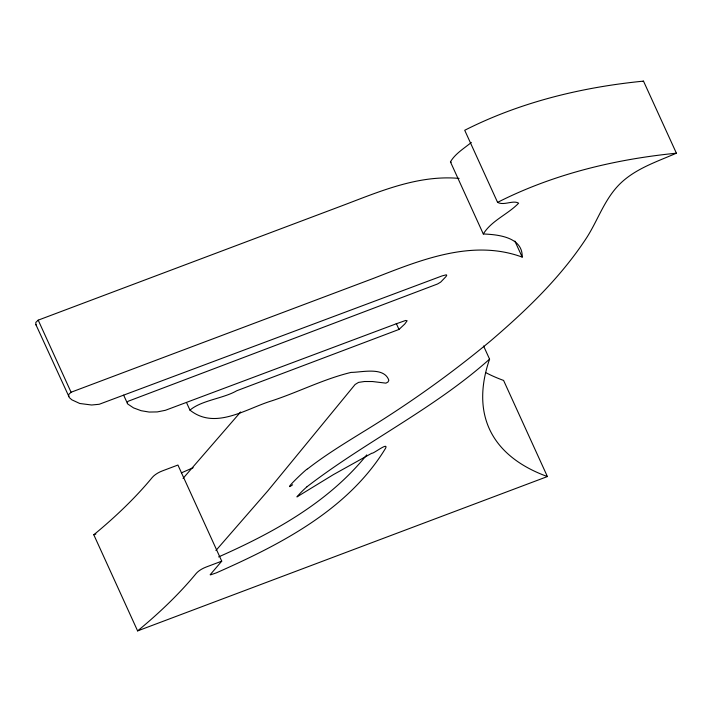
<?xml version="1.0" encoding="UTF-8"?>
<svg xmlns="http://www.w3.org/2000/svg" width="712" height="712" viewBox="0 0 712 712"><rect width="100%" height="100%" fill="white"/><g stroke="black" fill="none" stroke-linecap="round" stroke-linejoin="round"><path stroke-width="1.07" d="M215.932 550.492L267.872 490.808L355.11 384.489L358.545 382.397L364.517 381.507L372.518 381.534L385.904 383.145L387.951 382.059L388.841 380.279C384.088 366.475 361.99 372.376 351.132 372.394C323.542 379.024 297.963 392.357 271.023 401.078C245.685 408.919 215.122 430.208 189.962 410.13C201.683 400.188 223.239 398.595 236.758 390.746L398.996 329.442L404.754 324.04L407.122 320.774L405.644 320.462L395.792 323.969L165.415 410.29L157.263 411.919L149.12 412.052L141.154 410.708L133.536 407.887L127.706 403.98L123.639 395.151M366.725 454.906C328.579 502.378 273.452 532.629 218.62 556.909M240.638 411.981L183.064 478.393M486.207 372.848A452.974 179.816 -24.5 0 0 503.589 380.43L547.403 476.559L137.612 630.903L93.797 534.774A355.057 140.94 -24.5 0 0 152.261 477.458A12.665 5.029 -24.5 0 1 162.389 470.89L177.929 465.034L221.744 561.163L210.174 574.726A1.673 0.667 -24.5 0 0 210.592 574.851L216.323 572.866C280.172 544.644 348.061 509.952 385.557 448.293C389.001 441.404 372.536 454.47 371.913 453.17L333.403 474.619L296.931 496.914L297.758 495.926A80.314 31.88 -24.5 0 1 306.997 486.741M459.08 178.4C417.606 174.698 378.802 191.893 340.95 206.151L38.208 320.151L35.814 322.411L35.867 324.556L69.42 397.688L71.876 399.841L79.771 403.49L91.617 405.003L99.226 404.274L442.054 275.918L446.255 274.805L446.727 275.224L446.041 276.532L440.692 282.112L437.497 284.008L128.276 401.203A2.216 0.881 -24.5 0 0 127.697 401.702L127.288 403.161M471.335 142.445C464.153 148.345 455.066 153.783 450.447 161.891L483.306 233.99C498.16 234.533 522.964 237.167 522.181 257.094C472.225 238.725 420.436 260.031 373.809 278.25L71.075 392.241L68.681 394.501L68.726 396.646M306.997 486.741C365.826 441.422 433.822 408.902 489.571 359.142L483.573 345.988M292.623 484.765C280.332 493.665 308.171 467.197 307.183 469.217C324.85 455.377 344.021 443.683 363.075 431.899C407.807 404.612 450.607 374.2 490.879 340.674C526.551 310.147 560.896 277.199 586.688 237.675C597.493 220.8 603.856 201.211 617.624 186.268C633.217 169.349 655.868 162.149 676.4 153.196L643.497 81.132C581.695 87.202 520.196 102.154 464.714 130.269L497.581 202.368C503.9 205.928 513.103 199.787 518.639 203.178C508.003 214.303 491.458 220.569 483.306 233.99M643.497 81.132L642.927 81.399M181.355 472.875L193.166 467.722M93.797 534.774L95.871 533.991M221.744 561.163L206.204 567.019A12.665 5.029 -24.5 0 0 196.076 573.587A355.057 140.94 -24.5 0 1 137.612 630.903M676.4 153.196C614.563 159.337 553.073 174.218 497.581 202.368M451.177 162.229L450.447 161.891M35.867 324.556L36.552 325.589M514.883 241.074L522.181 257.094M396.264 323.435L398.996 329.442M186.767 403.117L189.962 410.13M38.208 320.151L71.075 392.241M547.403 476.559A452.974 179.816 -24.5 0 1 489.571 359.142"/></g></svg>
